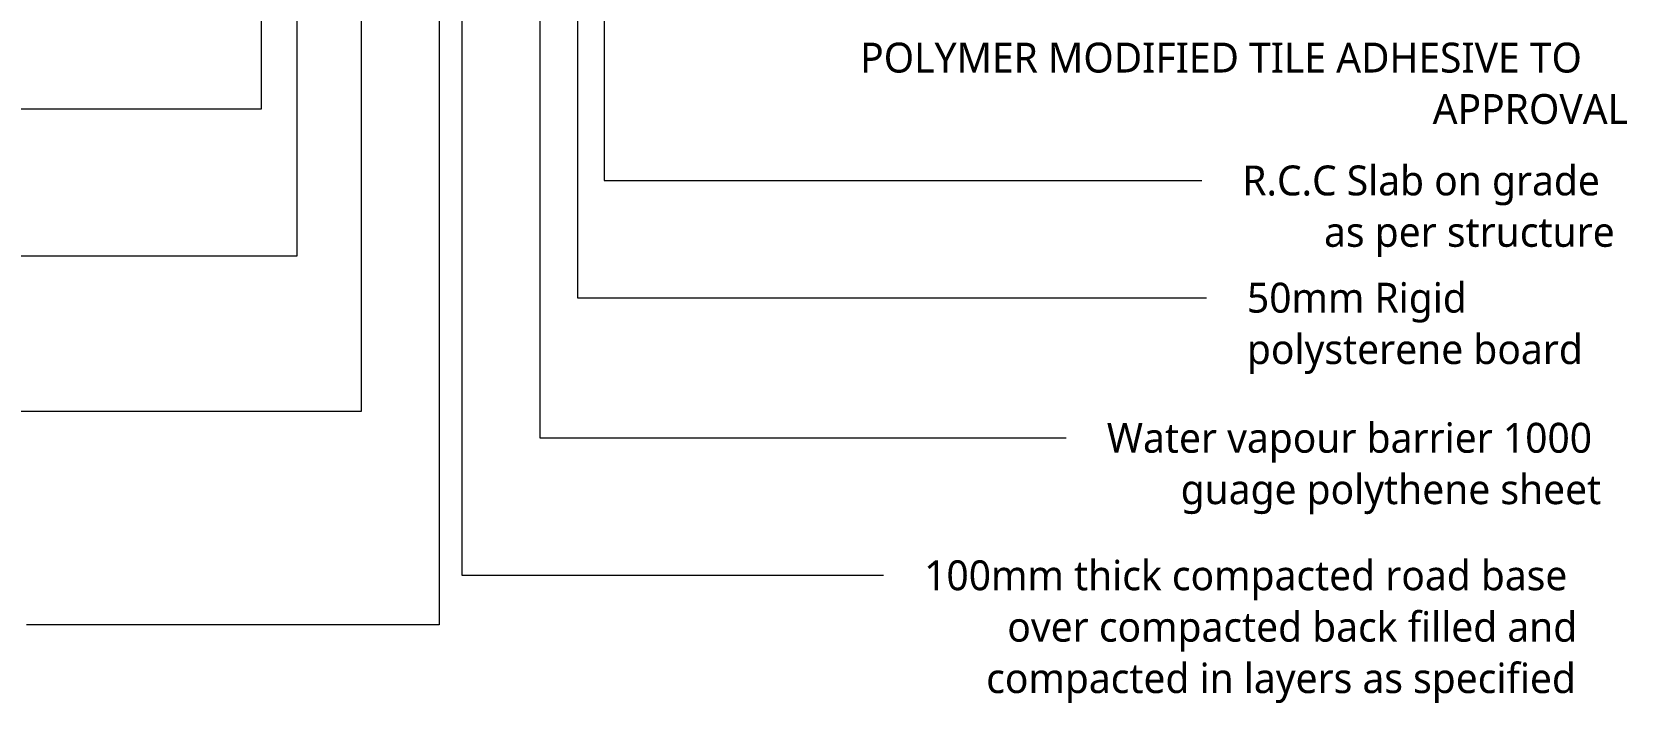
# Model space of a CAD drawing. Header units: millimetres. Extents: x -25665 to 60211, y -6376 to 13478.
# Drawn here: x 34679 to 42677, y -5937 to -2569 of the extents above; entities that cross this region are included whole.
import ezdxf

# ---------------------------------------------------------------- set-up
doc = ezdxf.new("R2010")
doc.units = ezdxf.units.MM
doc.layers.add('G-ANNO-TEXT', color=231, linetype='Continuous', lineweight=9)
doc.styles.add('Lucida Sans Unicode_2', font='l_10646.ttf', dxfattribs={"height": 150})

msp = doc.modelspace()

# ---------------------------------------------------------------- linework, layer by layer
at = {"layer": 'G-ANNO-TEXT', "color": 7}
for p, q in [((35827.9, 390.8), (35827.9, -2956)), ((36007.1, 259.8), (36007.1, -3694.3)), ((37548.2, 259.8), (37548.2, -3314.5)), ((36329.2, 163.7), (36329.2, -4474.3)), ((37226.1, 163.7), (37226.1, -4605.9)), ((36721.2, 114.2), (36721.2, -5544.1)), ((36834.1, 114.2), (36834.1, -5296)), ((37415, 137.7), (37415, -3902.8)), ((35489.1, -2956), (32055.1, -2956)), ((35827.9, -2956), (35489.1, -2956)), ((37548.2, -3314.5), (40346.1, -3314.5)), ((40346.1, -3314.5), (40544.6, -3314.5)), ((36007.1, -3694.3), (33209.2, -3694.3)), ((37415, -3902.8), (40567.9, -3902.8)), ((36329.2, -4474.3), (34133.3, -4474.3)), ((37226.1, -4605.9), (39422, -4605.9)), ((39422, -4605.9), (39865.2, -4605.9)), ((36834.1, -5296), (38903.2, -5296)), ((38903.2, -5296), (38949.5, -5296)), ((36721.2, -5544.1), (34652.1, -5544.1))]:
    msp.add_line(p, q, dxfattribs=at)

# ---------------------------------------------------------------- texts
at = {"layer": 'G-ANNO-TEXT', "color": 7, "char_height": 150, "attachment_point": 1, "style": 'Lucida Sans Unicode_2'}
for s, insert, width in [('POLYMER MODIFIED TILE ADHESIVE TO ', (38831.6, -2623.1), 4786.074), ('APPROVAL', (41702.3, -2881), 1306.751), ('R.C.C Slab on grade ', (40747.8, -3239.5), 2461.181), ('as per structure', (41157.9, -3497.5), 1964.134), ('50mm Rigid ', (40771.1, -3827.8), 1587.341), ('polysterene board ', (40771.1, -4085.8), 2340.927), ('Water vapour barrier 1000 ', (40068.4, -4530.9), 3286.919), ('guage polythene sheet', (40438.8, -4788.9), 2837.974), ('100mm thick compacted road base ', (39152.7, -5221), 4401.264), ('over compacted back filled and ', (39569.4, -5479), 3896.201), ('compacted in layers as specified', (39463.6, -5736.9), 4024.471)]:
    msp.add_mtext(s, dxfattribs=dict(at, insert=insert, width=width))

doc.saveas('drawing.dxf')
